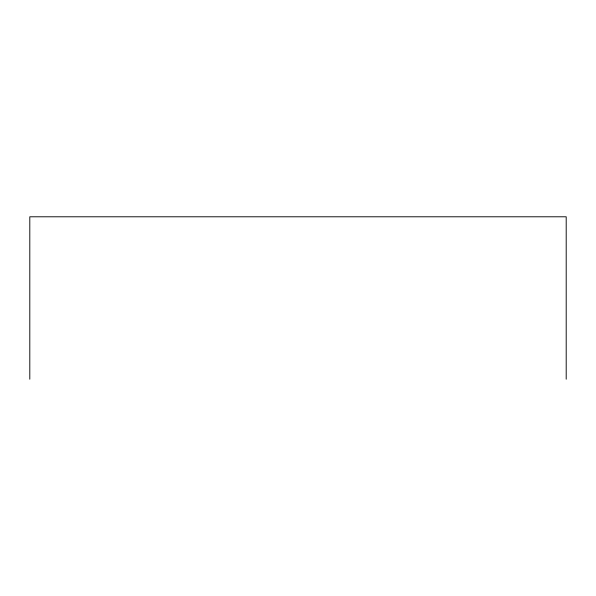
<?xml version="1.0" encoding="UTF-8"?>
<svg xmlns="http://www.w3.org/2000/svg" width="596" height="596" viewBox="0 0 596 596"><rect width="100%" height="100%" fill="white"/><g stroke="black" fill="none" stroke-linecap="round" stroke-linejoin="round"><path stroke-width="0.89" d="M566.2 379.212L566.2 216.788L29.8 216.788L29.8 379.212"/></g></svg>
